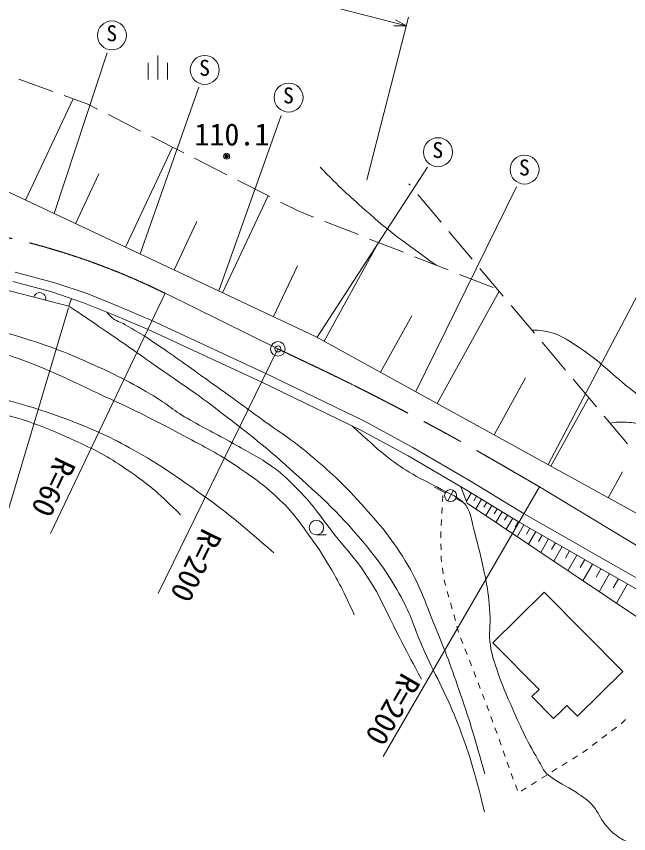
# Model space of a CAD drawing. Units: millimetres, scale not verified. Extents: x 40000 to 680000, y 20000 to 380000.
# Drawn here: x 224772 to 275504, y 263593 to 331306 of the extents above; entities that cross this region are included whole.
import ezdxf
from ezdxf.enums import TextEntityAlignment as Align

# ---------------------------------------------------------------- set-up
doc = ezdxf.new("R2010")
doc.units = ezdxf.units.MM
doc.header["$LTSCALE"] = 1000
doc.header["$PDMODE"] = 32
doc.header["$PDSIZE"] = 500
doc.linetypes.add('CHAIN', pattern=[18.5, 12, -1.5, 3.5, -1.5])
for name, color, linetype, lineweight in [('M-BGD', 7, 'Continuous', 13), ('M-BMK', 2, 'CHAIN', 13), ('M-BMK-SRVR', 3, 'Continuous', 13), ('M-STR-HTXT', 7, 'Continuous', 13)]:
    doc.layers.add(name, color=color, linetype=linetype, lineweight=lineweight)
doc.styles.add('ＭＳ ゴシック', font='')
doc.styles.get('ＭＳ ゴシック').set_extended_font_data('MS Gothic')

msp = doc.modelspace()

# ---------------------------------------------------------------- linework, layer by layer
at = {"layer": 'M-BGD'}
for p, q in [((227909, 314975), (232308, 328284)), ((236483, 326067), (236483, 328067)), ((235683, 326067), (235683, 327467)), ((237283, 326067), (237283, 327467)), ((224968, 326107), (227788, 325084)), ((235021, 311631), (239892, 325437)), ((225525, 316067), (229468, 324474)), ((228728, 324743), (230693, 324030)), ((230693, 324030), (231504, 323618)), ((232396, 323165), (235071, 321807)), ((241554, 308559), (246723, 323099)), ((235962, 321354), (238637, 319996)), ((233816, 312179), (237704, 320470)), ((219416, 318933), (227909, 314975)), ((239529, 319543), (242204, 318184)), ((229670, 314123), (231615, 318268)), ((249684, 304728), (258825, 318821)), ((243095, 317732), (245770, 316373)), ((257390, 317308), (257285, 317433)), ((257866, 300218), (266218, 317193)), ((241854, 308409), (245624, 316447)), ((259966, 314247), (258034, 316543)), ((246662, 315920), (248112, 315184)), ((227909, 314975), (249570, 304790)), ((248112, 315184), (249391, 314682)), ((237835, 310294), (239720, 314313)), ((250321, 314317), (253114, 313220)), ((254045, 312855), (256837, 311758)), ((262541, 311186), (260609, 313482)), ((250272, 304404), (254772, 312569)), ((257768, 311393), (260560, 310296)), ((268844, 294166), (277867, 311325)), ((246075, 306430), (248054, 310650)), ((265116, 308126), (263184, 310421)), ((261491, 309931), (264284, 308834)), ((259637, 299241), (264765, 308543)), ((229336, 307924), (229125, 307300)), ((267691, 305065), (265760, 307360)), ((254955, 301822), (257536, 306505)), ((249570, 304790), (282936, 286399)), ((270266, 302004), (268335, 304300)), ((264352, 296643), (266950, 301357)), ((272841, 298943), (270910, 301239)), ((269066, 294044), (272192, 299715)), ((275417, 295882), (273485, 298178)), ((273812, 291428), (274995, 293574)), ((260303, 291821), (259412, 292301)), ((260514, 291158), (260988, 292039)), ((261610, 292328), (262133, 290971)), ((260088, 291109), (260120, 291608)), ((261189, 291358), (261987, 290928)), ((262465, 291810), (262064, 291149)), ((262893, 291551), (262666, 291176)), ((263321, 291292), (262839, 290497)), ((260023, 290112), (260055, 290611)), ((262133, 290971), (276509, 281322)), ((263748, 291033), (263507, 290636)), ((264176, 290774), (263670, 289939)), ((264604, 290515), (264351, 290098)), ((265031, 290256), (264501, 289381)), ((265469, 289991), (265204, 289554)), ((259958, 289114), (259991, 289613)), ((265906, 289726), (265352, 288810)), ((266364, 289449), (266087, 288991)), ((266828, 289181), (266266, 288197)), ((259943, 288115), (259936, 288614)), ((267320, 288900), (267039, 288408)), ((267812, 288619), (267209, 287564)), ((249628, 288348), (250428, 288348)), ((268340, 288318), (268038, 287790)), ((268868, 288016), (268221, 286884)), ((259959, 287115), (259951, 287615)), ((269433, 287693), (269110, 287127)), ((269999, 287370), (269306, 286156)), ((259970, 286406), (259967, 286615)), ((270606, 287023), (270259, 286416)), ((271213, 286676), (270469, 285375)), ((260007, 286117), (259970, 286406)), ((271863, 286305), (271491, 285654)), ((272514, 285933), (271717, 284538)), ((260134, 285125), (260070, 285621)), ((273211, 285535), (272813, 284837)), ((273909, 285136), (273054, 283641)), ((260341, 284150), (260207, 284631)), ((274656, 284709), (274229, 283961)), ((275404, 284282), (274488, 282678)), ((260609, 283186), (260475, 283668)), ((268509, 283612), (264255, 279405)), ((275015, 277033), (268509, 283612)), ((260878, 282223), (260743, 282705)), ((261146, 281260), (261012, 281741)), ((261414, 280296), (261280, 280778)), ((261762, 279359), (261582, 279826)), ((264255, 279405), (268076, 275542)), ((262123, 278427), (261943, 278893)), ((262484, 277494), (262304, 277960)), ((262845, 276561), (262665, 277028)), ((271257, 273317), (275015, 277033)), ((263206, 275629), (263025, 276095)), ((263567, 274696), (263386, 275163)), ((268076, 275542), (267476, 274949)), ((267476, 274949), (269275, 273129)), ((263814, 274057), (263747, 274230)), ((263920, 273761), (263814, 274057)), ((269275, 273129), (269875, 273723)), ((270370, 274213), (269875, 273723)), ((271257, 273317), (270370, 274213)), ((264258, 272820), (264089, 273290)), ((275242, 273052), (274951, 272752)), ((264596, 271878), (264427, 272349)), ((274486, 272403), (274086, 272103)), ((274951, 272752), (274886, 272703)), ((273686, 271803), (273286, 271503)), ((264934, 270937), (264765, 271408)), ((272886, 271203), (272486, 270903)), ((265272, 269996), (265103, 270467)), ((271701, 270314), (271685, 270304)), ((272086, 270603), (271701, 270314)), ((265610, 269055), (265441, 269526)), ((270414, 269508), (269990, 269243)), ((271261, 270039), (270838, 269773)), ((269566, 268978), (269142, 268712)), ((265947, 268114), (265778, 268584)), ((268718, 268447), (268295, 268182)), ((266285, 267173), (266116, 267643)), ((267871, 267917), (267447, 267651)), ((267023, 267386), (266599, 267121))]:
    msp.add_line(p, q, dxfattribs=at)
for points in [[(229125, 307300), (219699, 309723), (216331, 310183), (208740, 310311), (198254, 309844), (185090, 306985), (181383, 305289), (179078, 303351), (177000, 301154), (170975, 287863)], [(224677, 310109), (227956, 309237), (230626, 308332), (233259, 307266), (236005, 306103), (245450, 301725), (253624, 297759), (257618, 295591), (262464, 292755), (266850, 290090), (289249, 277294)], [(224478, 309334), (227725, 308470), (230347, 307582), (232953, 306527), (235681, 305371), (245107, 301002), (253259, 297047), (257225, 294894), (262054, 292068), (266444, 289401), (288848, 276602)]]:
    msp.add_lwpolyline(points, dxfattribs=at)
for centre, radius in [((232694, 329729), 1200), ((240381, 326866), 1200), ((247332, 324577), 1200), ((259707, 320052), 1200), ((242190, 319719), 150), ((242190, 319719), 120), ((242190, 319719), 90), ((242190, 319719), 60), ((242190, 319719), 30), ((242190, 319719), 20), ((266878, 318607), 1200), ((260751, 291599), 500), ((249628, 288948), 600)]:
    msp.add_circle(centre, radius, dxfattribs=at)
msp.add_arc((226703, 307922), 500, 345.58317, 165.58317, dxfattribs=at)
for points, knots in [([(249937, 318813), (251652, 317074), (252169, 316588), (253681, 315251), (255854, 313328), (256708, 312758), (259548, 310694)], [0, 0, 0, 0, 1, 1, 1, 2, 2, 2, 2]), ([(169128, 261822), (169261, 265156), (169336, 266103), (169600, 268837), (170012, 273098), (170517, 275454), (171272, 279668), (171794, 282578), (171987, 284244), (172872, 287065), (173965, 290550), (174675, 292571), (176761, 295570), (178549, 298142), (179961, 299297), (182358, 301313), (184026, 302715), (184959, 303562), (186902, 304547), (188545, 305381), (189581, 305605), (191357, 306098), (193464, 306683), (194675, 306909), (196833, 307261), (199572, 307708), (201113, 307999), (203885, 308134), (207101, 308290), (208915, 308084), (212123, 307794), (213788, 307644), (214708, 307432), (216345, 307098), (219231, 306508), (220821, 306040), (223639, 305184), (226340, 304362), (227864, 303898), (230448, 302760), (232622, 301803), (233820, 301208), (235876, 300016), (237111, 299300), (237700, 298732), (238929, 298005), (240387, 297142), (241263, 296763), (242733, 295921), (244034, 295177), (244811, 294831), (246029, 293958), (246922, 293318), (247352, 292863), (248125, 292081), (249566, 290621), (250139, 289593), (251428, 287998), (252196, 287047), (252684, 286559), (253391, 285562), (254959, 283350), (255434, 281857), (256708, 279462), (257346, 278262), (257549, 277882), (258331, 276385)], [0, 0, 0, 0, 1, 1, 1, 2, 2, 2, 3, 3, 3, 4, 4, 4, 5, 5, 5, 6, 6, 6, 7, 7, 7, 8, 8, 8, 9, 9, 9, 10, 10, 10, 11, 11, 11, 12, 12, 12, 13, 13, 13, 14, 14, 14, 15, 15, 15, 16, 16, 16, 17, 17, 17, 18, 18, 18, 19, 19, 19, 20, 20, 20, 21, 21, 21, 22, 22, 22, 22]), ([(229125, 307300), (230337, 306489), (230644, 306279), (231614, 305618), (233417, 304390), (234415, 303685), (236199, 302430), (238182, 301036), (239338, 300316), (241263, 298844), (243755, 296940), (245157, 295871), (247485, 293771), (250123, 291390), (251650, 290067), (253882, 287301), (255187, 285683), (255847, 284701), (256826, 282867), (257572, 281469), (257749, 280573), (258389, 279123), (259460, 276696), (260275, 275430), (261247, 272962), (262378, 270087), (262640, 268981), (263573, 265402)], [0, 0, 0, 0, 1, 1, 1, 2, 2, 2, 3, 3, 3, 4, 4, 4, 5, 5, 5, 6, 6, 6, 7, 7, 7, 8, 8, 8, 9, 9, 9, 9]), ([(232269, 306803), (232428, 306592), (232503, 306522), (232675, 306365), (233043, 306031), (233367, 306014), (233795, 305762), (234611, 305283), (235075, 305024), (235863, 304502), (237567, 303373), (238487, 302689), (240152, 301503), (242007, 300181), (243035, 299425), (244877, 298086), (246414, 296969), (247338, 296425), (248803, 295215), (250542, 293777), (251498, 292933), (253019, 291267), (254716, 289407), (255680, 288341), (256999, 286196), (258212, 284223), (258567, 282939), (259452, 280799), (260356, 278613), (260810, 277366), (261578, 275129), (262451, 272589), (262689, 271714), (263584, 268552)], [0, 0, 0, 0, 1, 1, 1, 2, 2, 2, 3, 3, 3, 4, 4, 4, 5, 5, 5, 6, 6, 6, 7, 7, 7, 8, 8, 8, 9, 9, 9, 10, 10, 10, 11, 11, 11, 11]), ([(172174, 264519), (172876, 266451), (173068, 267111), (173428, 268826), (173933, 271230), (173609, 272659), (173919, 275096), (174261, 277795), (174465, 279312), (175064, 281966), (175673, 284670), (175956, 286225), (176999, 288794), (177999, 291256), (178656, 292619), (180107, 294846), (181098, 296368), (181736, 297192), (183051, 298444), (184535, 299858), (185540, 300496), (187358, 301443), (189217, 302411), (190345, 302824), (192374, 303351), (194441, 303888), (195656, 303932), (197771, 304223), (200383, 304583), (201853, 304738), (204477, 304987), (206986, 305224), (208390, 305469), (210911, 305477), (212810, 305484), (213877, 305377), (215763, 305150), (217658, 304922), (218700, 304649), (220561, 304223), (222092, 303873), (222948, 303648), (224432, 303133), (227529, 302057), (229158, 301172), (232135, 299796), (234711, 298605), (236144, 297910), (238641, 296561), (240415, 295602), (241449, 295121), (243112, 293980), (244546, 292997), (245358, 292434), (246616, 291233), (247882, 290025), (248408, 289167), (249427, 287744), (250154, 286727), (250505, 286117), (251123, 285030), (251834, 283779), (252039, 283317), (252771, 281735)], [0, 0, 0, 0, 1, 1, 1, 2, 2, 2, 3, 3, 3, 4, 4, 4, 5, 5, 5, 6, 6, 6, 7, 7, 7, 8, 8, 8, 9, 9, 9, 10, 10, 10, 11, 11, 11, 12, 12, 12, 13, 13, 13, 14, 14, 14, 15, 15, 15, 16, 16, 16, 17, 17, 17, 18, 18, 18, 19, 19, 19, 20, 20, 20, 21, 21, 21, 21]), ([(267496, 305297), (267887, 305319), (268043, 305287), (268390, 305244), (269676, 305086), (270323, 304574), (271407, 303863), (273145, 302721), (273922, 301812), (275550, 300519), (276992, 299375), (277683, 298564), (279258, 297611), (280829, 296661), (281757, 296096), (283547, 295685), (285540, 295227), (286735, 295522), (288781, 295503), (290754, 295485), (291408, 295503), (293833, 295576)], [0, 0, 0, 0, 1, 1, 1, 2, 2, 2, 3, 3, 3, 4, 4, 4, 5, 5, 5, 6, 6, 6, 7, 7, 7, 7]), ([(175447, 269072), (175482, 271950), (175514, 272777), (175701, 275142), (175943, 278199), (176124, 279920), (176755, 282920), (177239, 285218), (177432, 286577), (178473, 288681), (179466, 290690), (180175, 291775), (181671, 293443), (182988, 294911), (183847, 295655), (185488, 296750), (186949, 297726), (187923, 298023), (189558, 298668), (192111, 299674), (193618, 300048), (196283, 300703), (198345, 301210), (199547, 301301), (201662, 301503), (205379, 301858), (207490, 301834), (211221, 301684), (213818, 301580), (215274, 301396), (217836, 300957), (219885, 300607), (221016, 300308), (223025, 299773), (225489, 299116), (226869, 298719), (229252, 297810), (231369, 297003), (232531, 296465), (234510, 295363), (236669, 294161), (237801, 293350), (239817, 291922), (242394, 290098), (243221, 289346), (246117, 286858)], [0, 0, 0, 0, 1, 1, 1, 2, 2, 2, 3, 3, 3, 4, 4, 4, 5, 5, 5, 6, 6, 6, 7, 7, 7, 8, 8, 8, 9, 9, 9, 10, 10, 10, 11, 11, 11, 12, 12, 12, 13, 13, 13, 14, 14, 14, 15, 15, 15, 15]), ([(177236, 273342), (177621, 276001), (177736, 276774), (178230, 278939), (178736, 281154), (178999, 282415), (179811, 284537), (180590, 286573), (181078, 287720), (182258, 289553), (183375, 291286), (184056, 292265), (185572, 293663), (186915, 294901), (187870, 295375), (189497, 296207), (191686, 297326), (193027, 297733), (195386, 298424), (197705, 299104), (199055, 299342), (201455, 299624), (203850, 299905), (205215, 299763), (207625, 299751), (211120, 299733), (213083, 299705), (216567, 299424), (219068, 299222), (220478, 299064), (222927, 298515), (225855, 297859), (227421, 297150), (230151, 295907), (231853, 295132), (232758, 294574), (234295, 293508), (236020, 292311), (236594, 291735), (238384, 290019)], [0, 0, 0, 0, 1, 1, 1, 2, 2, 2, 3, 3, 3, 4, 4, 4, 5, 5, 5, 6, 6, 6, 7, 7, 7, 8, 8, 8, 9, 9, 9, 10, 10, 10, 11, 11, 11, 12, 12, 12, 13, 13, 13, 13]), ([(252595, 297369), (253187, 296817), (253344, 296673), (253834, 296237), (254516, 295628), (254889, 295274), (255613, 294716), (256359, 294141), (256806, 293855), (257616, 293375), (258518, 292840), (259070, 292623), (259987, 292114), (260654, 291744), (261103, 291641), (261683, 291145), (261945, 290921), (262064, 290751), (262216, 290442), (262493, 289877), (262495, 289501), (262652, 288891), (263080, 287237), (263341, 286313), (263664, 284636), (263870, 283568), (263949, 282959), (264009, 281873), (264067, 280818), (263888, 280212), (264050, 279168), (264146, 278543), (264254, 278202), (264447, 277601), (264873, 276277), (265168, 275552), (265732, 274281), (266534, 272472), (266967, 271441), (267985, 269744), (268301, 269217), (268385, 268827), (268857, 268435), (269667, 267763), (270284, 267618), (271147, 267018), (271732, 266611), (272107, 266418), (272565, 265873), (273021, 265329), (273124, 264910), (273568, 264356), (273828, 264033), (273964, 263831), (274295, 263581), (274749, 263239), (275031, 263072), (275555, 262854), (276042, 262652), (276325, 262556), (276840, 262442), (277638, 262265), (278107, 262291), (278923, 262248), (280596, 262160), (281537, 262257), (283212, 262272), (285238, 262291), (285877, 262303), (288398, 262345)], [0, 0, 0, 0, 1, 1, 1, 2, 2, 2, 3, 3, 3, 4, 4, 4, 5, 5, 5, 6, 6, 6, 7, 7, 7, 8, 8, 8, 9, 9, 9, 10, 10, 10, 11, 11, 11, 12, 12, 12, 13, 13, 13, 14, 14, 14, 15, 15, 15, 16, 16, 16, 17, 17, 17, 18, 18, 18, 19, 19, 19, 20, 20, 20, 21, 21, 21, 22, 22, 22, 23, 23, 23, 23]), ([(273967, 297606), (274476, 297687), (274665, 297703), (275114, 297684), (275710, 297659), (276107, 297685), (276604, 297357), (277184, 296975), (277274, 296501), (277767, 296012), (278357, 295428), (278707, 295092), (279439, 294704), (280760, 294004), (281681, 294049), (283147, 293759), (285125, 293367), (286265, 293340), (288272, 293141), (290353, 292934), (291530, 292951), (293610, 292732), (295391, 292544), (296404, 292499), (298153, 292114), (299947, 291719), (300975, 291429), (302588, 290551), (303506, 290051), (304043, 289737), (304732, 288952), (305291, 288315), (305441, 287833), (305968, 287171), (306272, 286789), (306379, 286656), (306775, 286216)], [0, 0, 0, 0, 1, 1, 1, 2, 2, 2, 3, 3, 3, 4, 4, 4, 5, 5, 5, 6, 6, 6, 7, 7, 7, 8, 8, 8, 9, 9, 9, 10, 10, 10, 11, 11, 11, 12, 12, 12, 12])]:
    msp.add_open_spline(points, degree=3, knots=knots, dxfattribs=at)
msp.add_point((242190, 319719), dxfattribs=at)
at = {"layer": 'M-BMK'}
for p, q in [((237099, 308360), (246441, 303754)), ((268121, 292324), (290070, 279074))]:
    msp.add_line(p, q, dxfattribs=at)
msp.add_arc((211087, 255598), 58825, 63.75568, 99.79153, dxfattribs=at)
msp.add_open_spline([(246441, 303754), (251416, 301405), (252758, 300757), (256730, 298686), (261249, 296329), (262709, 295465), (268121, 292324)], degree=3, knots=[0, 0, 0, 0, 1, 1, 1, 2, 2, 2, 2], dxfattribs=at)
at = {"layer": 'M-BMK-SRVR'}
msp.add_circle((246441, 303754), 600, dxfattribs=at)
msp.add_point((246441, 303754), dxfattribs=at)
at = {"layer": 'M-STR-HTXT'}
for p, q in [((206150, 343637), (257088, 330523)), ((253802, 317757), (257272, 331238)), ((257088, 330523), (256058, 330530)), ((257088, 330523), (256182, 331014)), ((237099, 308360), (227592, 288467)), ((229085, 307169), (220781, 279441)), ((246441, 303754), (236532, 283503)), ((268121, 292324), (255177, 269980))]:
    msp.add_line(p, q, dxfattribs=at)

# ---------------------------------------------------------------- texts
at = {"layer": 'M-BGD', "style": 'ＭＳ ゴシック'}
for p in [(232230, 330566), (239917, 327704), (246868, 325414), (259243, 320890), (266414, 319444)]:
    msp.add_text('S', height=1320, dxfattribs=at).set_placement(p, align=Align.TOP_LEFT)
msp.add_text('110.1', height=1833, dxfattribs=at).set_placement((242634, 321524), align=Align.MIDDLE_CENTER)
at = {"layer": 'M-STR-HTXT', "style": 'ＭＳ ゴシック'}
for s, rotation, p in [('R=60', 244.455, (226531, 292924)), ('R=200', 243.927, (238346, 286435)), ('R=200', 239.916, (254700, 274605))]:
    msp.add_text(s, height=1833, rotation=rotation, dxfattribs=at).set_placement(p, align=Align.BOTTOM_CENTER)

doc.saveas('drawing.dxf')
